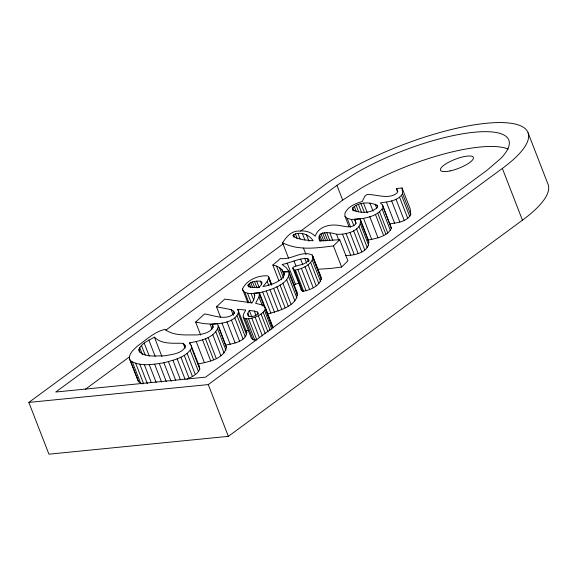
<?xml version="1.0" encoding="UTF-8"?>
<svg xmlns="http://www.w3.org/2000/svg" width="577" height="577" viewBox="0 0 577 577"><rect width="100%" height="100%" fill="white"/><g stroke="black" fill="none" stroke-linecap="round" stroke-linejoin="round"><path stroke-width="0.87" d="M272.553 327.729L264.446 306.236L262.535 305.089L255.604 303.307L258.965 296.953L259.477 292.777C269.394 290.195 290.822 284.511 288.839 271.19L285.976 267.389L282.066 264.497C290.541 262.881 298.547 258.316 307.267 258.373L308.507 259.253L309.135 260.883M247.836 313.304L247.785 315.323L249.084 316.441C252.351 316.881 256.339 316.109 258.236 313.167L257.32 311.984L254.349 311.068L249.314 310.433L247.836 313.304L249.098 316.557M142.295 383.921L138.53 381.7L129.342 358.505C129.111 353.088 133.994 349.402 137.499 345.998C146.125 339.961 154.564 331.667 164.957 329.409C173.915 336.362 186.76 334.674 197.442 334.934C202.945 334.047 209.956 332.871 212.812 327.469L212.841 325.839L212.055 324.159L204.063 323.632L195.639 322.074L200.681 335.078M137.535 379.637L137.629 377.971M243.184 317.083L244.915 318.605L248.637 318.8L256.837 339.932L253.108 339.738L251.377 338.216L243.184 317.083L243.444 314.241L245.708 310.065L237.789 309.33L238.618 311.537C236.137 322.262 221.272 323.618 212.055 324.159L213.317 327.411M225.21 345.125C232.906 343.64 245.268 341.981 246.812 332.669L245.982 330.462L248.622 330.708M308.507 259.253L308.363 260.653C304.642 265.211 298.085 264.648 293.224 267.209L292.777 268.053L301.511 290.318L302.572 291.255C309.755 290.44 320.581 285.882 321.31 277.652L312.193 255.012C301.778 250.079 291.19 260.22 280.415 258.51L272.842 265.088L278.828 280.53M320.011 241.287C314.955 230.021 330.83 232.315 336.521 234.24C345.558 234.969 363.07 230.85 360.12 218.798L351.422 219.476L347.166 218.351L344.967 216.216L344.923 213.288C347.931 206.436 355.533 203.45 362.255 201.496L364.866 196.122L367.073 194.507C376.579 194.24 388.992 199.945 397.156 192.877L397.43 191.723L396.55 188.513L402.068 187.965L410.261 209.098L410.759 214.774C406.533 221.921 396.882 222.866 389.403 223.898M345.58 255.366C354.451 255.943 371.292 251.637 368.314 239.931L360.12 218.798M190.186 344.491L189.552 342.861C199.894 340.856 215.113 338.18 218.286 326.351L217.572 323.61L212.055 324.159M198.589 363.849C208.701 361.844 223.45 359.031 226.487 347.484L218.517 326.048M271.767 284.778L268.608 276.65L267.771 275.871C258.359 275.049 246.365 280.133 242.491 289.084L243.126 290.902C247.461 295.107 254.154 293.051 259.477 292.777L267.67 313.91C277.595 311.328 299.016 305.644 297.04 292.323L288.839 271.19L283.321 271.738C281.266 267.843 277.018 265.824 272.842 265.088M352.432 209.004L352.792 207.763C359.074 201.885 369.496 201.842 376.969 205.167L377.704 206.256L377.351 207.482C371.047 213.317 360.618 213.562 353.146 210.1L352.432 209.004L353.066 210.627M220.587 317.314L216.49 306.748L224.77 299.11L252.062 302.896C253.757 300.112 255.625 296.549 253.959 293.325L259.477 292.777M184.813 345.039L185.282 346.741C181.705 353.946 171.621 354.379 164.596 355.836C156.374 355.576 145.303 357.906 139.093 351.148L138.884 349.446C141.516 343.063 148.866 340.43 154.42 337.156C161.733 344.757 173.648 342.889 183.219 343.344L184.813 345.039L185.441 346.669M288.565 258.244L282.579 242.802C286.524 236.628 291.573 230.548 299.679 231.052C305.363 230.346 311.183 232.127 315.251 236.231C317.804 227.598 327.693 224.475 335.821 225.102C342.147 225.145 350.318 229.502 355.526 224.186L355.843 222.845L354.603 219.347C364.577 218.553 377.87 216.707 383.207 207.193L382.522 205.059L380.337 202.873C388.069 201.806 398.137 201.041 402.566 193.641L402.068 187.965M367.527 240.227C375.937 238.366 387.16 236.794 391.401 228.326L382.522 205.059M247.98 285.312C250.324 281.244 256.13 280.963 260.328 281.122L261.994 282.16L261.677 284.187L259.369 287.216L252.957 287.476L249.177 286.733L247.98 285.312L248.615 286.935M292.777 268.053L294.378 270.123C301.562 269.308 312.388 264.749 313.116 256.52M284.273 274.176L283.321 271.738L283.985 274.32L283.761 276.224C279.016 282.73 270.411 284.915 262.946 286.661L267.18 281.432L268.795 277.833L268.608 276.65M248.637 318.8C254.962 317.768 262.333 315.157 265.305 309.034M129.342 358.505L130.33 360.567C140.074 367.044 153.013 364.39 163.904 362.767C173.771 360.012 186.111 357.552 191.578 348.025L191.211 345.551L189.552 342.861M186.847 379.262C191.744 376.947 197.572 374.459 199.779 369.157L199.404 366.683L191.211 345.551M293.102 235.445L293.707 234.623C300.538 231.283 309.171 234.579 313.203 240.782L303.762 239.866L296.982 238.222L293.441 236.318L293.102 235.445L293.729 237.068M282.579 242.802C298.374 250.786 316.614 248.06 333.434 245.917L339.702 239.722L347.902 260.854L341.627 267.05L330.181 268.514L318.05 269.243M195.639 322.074L204.611 313.931C213.504 315.302 227.158 321.288 234.269 313.044L233.627 311.234L231.153 309.647L216.49 306.748M28.85 402.414L322.932 186.241A123.716 33.892 -21.2 0 1 486.166 123.29A123.716 33.892 -21.2 0 1 502.358 168.419L522.437 220.183L228.355 436.349L48.93 454.178L28.85 402.414L208.283 384.585L502.358 168.419M336.932 185.354L55.767 392.028L205.607 377.142L486.772 170.467L500.749 158.495A103.139 28.251 -21.2 0 0 473.941 132.277A103.139 28.251 -21.2 0 0 356.269 172.848L336.932 185.354L342.673 200.147L300.639 231.045M85.418 389.244L129.623 356.752M165.859 330.116L283.249 243.826M288.839 271.19L287.973 271.832L283.66 272.257L284.288 273.88M342.673 200.147L362.003 187.64A103.139 28.251 -21.2 0 1 508.207 149.097M293.686 284.728L298.821 283.235M339.702 239.722L319.874 240.818L319.067 238.849M296.08 291.06L297.04 292.323M198.163 364.664L199.404 366.683M300.97 289.185L301.511 290.318M528.07 132.811L548.15 184.582A123.716 33.892 -21.2 0 1 522.437 220.183M402.566 193.641L410.759 214.774M401.563 195.423L409.764 216.555M396.55 188.513L397.813 191.766M399.58 197.233L407.773 218.366M396.046 199.303L404.246 220.428M391.66 200.926L399.861 222.058M386.424 202.116L394.625 223.249M383.207 207.193L391.401 228.326M382.277 209.437L390.47 230.569M376.969 205.167L377.596 206.79M379.608 211.918L387.802 233.05M375.158 204.222L376.738 208.29M377.697 213.165L385.89 234.298M375.418 214.363L383.618 235.495M369.907 203.082L373.059 211.211M369.77 216.627L377.971 237.76M363.553 203.162L367.333 212.92M360.913 203.58L364.383 212.524M358.367 204.301L361.519 212.43M363.553 218.402L371.747 239.534M356.088 205.261L358.605 211.766M360.827 221.561L369.028 242.693M354.228 206.393L356.117 211.269M360.481 224.165L368.674 245.297M352.792 207.763L354.054 211.016M359.067 226.61L367.26 247.742M354.603 219.347L356.175 223.414M356.586 228.896L364.787 250.029M351.422 219.476L353.946 225.975M353.586 230.75L361.786 251.882M347.166 218.351L350.628 227.288M344.967 216.216L349.063 226.783M349.936 232.372L358.129 253.505M346.099 233.584L354.292 254.717M342.55 234.219L350.744 255.351M336.521 234.24L338.728 239.931M329.95 233.166L332.785 240.486M333.434 245.917L341.627 267.05M326.719 232.574L329.871 240.703M324.49 232.488L327.642 240.616M322.63 232.913L325.781 241.042M320.985 233.808L323.827 241.121M319.716 235.164L321.923 240.847M319.045 236.902L320.617 240.962M306.437 234.76L308.962 241.265M312.193 255.012L320.394 276.145M313.188 258.359L321.389 279.492M302.384 233.49L304.901 239.996M312.359 260.321L320.56 281.453M310.628 262.412L318.829 283.538M297.876 233.382L300.083 239.073M303.459 248.067L305.983 254.572M307.267 258.373L308.529 261.626M307.995 264.619L316.189 285.745M295.395 233.836L297.285 238.712M304.779 258.287L306.668 263.162M293.707 234.623L294.652 237.06M305.009 266.538L313.203 287.671M300.588 259.131L302.795 264.821M301.396 268.37L309.589 289.503M297.956 269.762L306.149 290.895M294.046 261.056L295.936 265.932M295.496 270.353L303.697 291.486M294.378 270.123L302.572 291.255M287.195 263.148L295.395 284.281M289.315 274.154L297.516 295.287M288.731 276.902L296.924 298.035M286.69 279.758L294.89 300.891M281.901 269.618L284.108 275.308M279.506 267.548L283.61 278.114M276.491 266.033L281.85 279.852M282.817 283.062L291.01 304.194M280.011 284.959L288.212 306.091M276.946 286.719L285.139 307.851M273.613 288.341L281.807 309.467M268.795 277.833L271.63 285.146M269.033 279.124L270.613 283.184M267.18 281.432L268.759 285.492M270.014 289.82L278.208 310.953M266.329 291.104L274.522 312.229M260.328 281.122L261.59 284.374M262.715 292.113L270.916 313.246M256.671 281.086L259.188 287.591M265.312 307.57L273.188 327.887M264.446 306.236L267.281 313.556M267.908 315.179L272.322 326.56M254.486 281.417L257.003 287.916M259.571 294.595L264.302 306.784M264.591 310.599L271.839 329.294M258.965 296.953L262.427 305.889M252.524 281.937L254.731 287.627M263.17 312.272L270.108 330.152M250.807 282.651L252.697 287.534M253.959 293.325L254.904 295.763M249.314 283.567L250.887 287.635M261.042 314.039L267.98 331.919M248.334 284.483L249.278 286.92M251.139 293.556L253.664 300.054M257.32 311.984L258.265 314.422M258.308 315.756L265.247 333.636M247.504 293.224L251.291 302.975M254.349 311.068L255.928 315.136M255.142 317.191L262.391 335.886M244.836 292.344L248.932 302.911M242.491 289.084L247.858 302.896M249.314 310.433L251.839 316.939M251.824 318.244L259.39 337.747M246.523 318.865L254.724 339.997M244.915 318.605L253.108 339.738M237.789 309.33L246.812 332.669M238.402 313.708L246.603 334.84M237.147 315.835L245.348 336.961M233.627 311.234L234.572 313.672M234.861 317.92L243.054 339.052M231.153 309.647L233.36 315.338M231.37 320.004L239.563 341.137M226.941 321.815L235.142 342.947M222.015 323.199L230.209 344.325M218.286 326.351L226.487 347.484M217.724 329.106L225.917 350.239M215.87 331.869L224.064 353.001M210.158 324.26L212.047 329.135M212.74 334.638L220.933 355.771M208.102 337.473L216.303 358.605M205.434 338.721L213.634 359.846M202.534 339.846L210.728 360.978M196.274 341.678L204.467 362.81M208.283 384.585L228.355 436.349M191.578 348.025L199.779 369.157M190.338 350.564L198.531 371.696M183.219 343.344L185.109 348.219M187.143 353.449L195.343 374.581M184.251 355.353L192.444 376.485M180.911 357.134L189.112 378.267M177.139 358.793L185.015 379.111M172.92 360.322L180.486 379.832M168.441 361.671L175.696 380.366M154.42 337.156L161.986 356.665M163.904 362.767L171.16 381.462M159.302 363.611L166.241 381.491M148.866 340.098L155.17 356.348M154.636 364.202L161.567 382.082M144.236 343.12L149.277 356.124M149.241 364.57L156.179 382.45M141.452 345.428L145.238 355.18M139.67 347.542L142.505 354.855M138.884 349.446L140.139 352.698M144.293 364.556L151.232 382.436M139.793 364.159L147.359 383.662M135.732 363.38L143.615 383.698M132.465 362.197L140.658 383.323M130.33 360.567L138.53 381.7M450.096 170.915A17.642 4.832 -21.2 0 0 473.371 157.449A17.642 4.832 -21.2 0 0 447.269 163.031A17.642 4.832 -21.2 0 0 450.096 170.915"/></g></svg>
